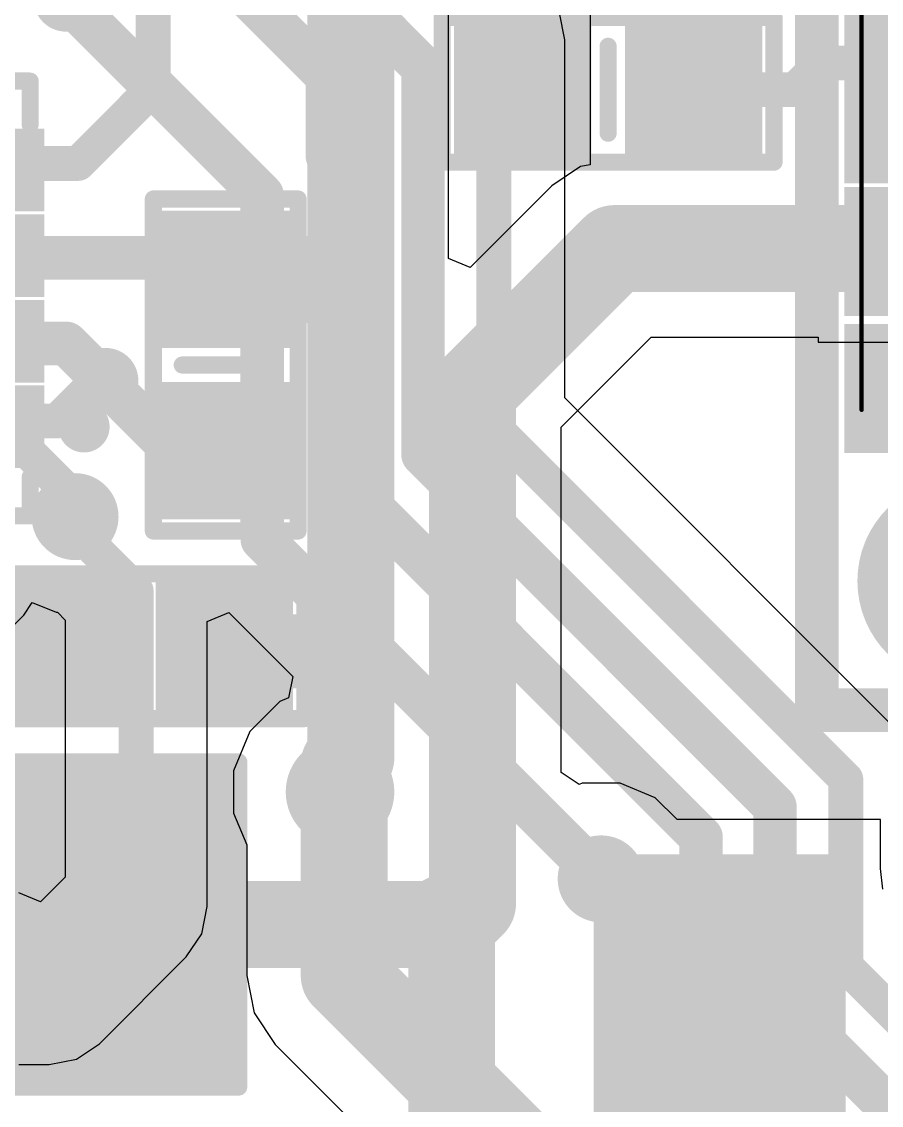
# Model space of a CAD drawing. Header units: millimetres. Extents: x -0.01 to 1.06, y -0.37 to 1.79.
# Drawn here: x 0.538 to 0.7359, y 0.7357 to 0.985 of the extents above; entities that cross this region are included whole.
import ezdxf

# ---------------------------------------------------------------- set-up
doc = ezdxf.new("R2010")
doc.units = ezdxf.units.MM
doc.header["$MEASUREMENT"] = 0
for name, color, linetype in [('BottomLayer', 5, 'Continuous'), ('BottomSolder', 6, 'Continuous'), ('Mechanical1', 6, 'Continuous'), ('MultiLayer', 9, 'Continuous'), ('TopLayer', 1, 'Continuous'), ('TopOverlay', 2, 'Continuous'), ('TopPaste', 8, 'Continuous'), ('TopSolder', 216, 'Continuous'), ('ViaHoleLayer', 16, 'Continuous')]:
    doc.layers.add(name, color=color, linetype=linetype)

# ---------------------------------------------------------------- blocks, each defined once
blk = doc.blocks.new('LGA_12_10')
at = {"layer": 'TopLayer'}
for points in [[(-0.03504, 0.0442896), (-0.024016, 0.0442896), (-0.024016, 0.0246046), (-0.03504, 0.0246046)], [(-0.015355, 0.0442896), (-0.004331, 0.0442896), (-0.004331, 0.0246046), (-0.015355, 0.0246046)], [(0.004331, 0.0442896), (0.015355, 0.0442896), (0.015355, 0.0246046), (0.004331, 0.0246046)], [(0.024016, 0.0442896), (0.03504, 0.0442896), (0.03504, 0.0246046), (0.024016, 0.0246046)], [(-0.0442925, 0.015355), (-0.0246075, 0.015355), (-0.0246075, 0.004331), (-0.0442925, 0.004331)], [(0.0246075, 0.015355), (0.0442925, 0.015355), (0.0442925, 0.004331), (0.0246075, 0.004331)], [(-0.0442925, -0.004331), (-0.0246075, -0.004331), (-0.0246075, -0.015355), (-0.0442925, -0.015355)], [(0.0246075, -0.004331), (0.0442925, -0.004331), (0.0442925, -0.015355), (0.0246075, -0.015355)], [(-0.03504, -0.0246046), (-0.024016, -0.0246046), (-0.024016, -0.0442896), (-0.03504, -0.0442896)], [(-0.015355, -0.0246046), (-0.004331, -0.0246046), (-0.004331, -0.0442896), (-0.015355, -0.0442896)], [(0.004331, -0.0246046), (0.015355, -0.0246046), (0.015355, -0.0442896), (0.004331, -0.0442896)], [(0.024016, -0.0246046), (0.03504, -0.0246046), (0.03504, -0.0442896), (0.024016, -0.0442896)]]:
    blk.add_hatch(color=1, dxfattribs=at).paths.add_polyline_path(points)
at = {"layer": 'TopPaste'}
for points in [[(-0.03504, 0.0442896), (-0.024016, 0.0442896), (-0.024016, 0.0246046), (-0.03504, 0.0246046)], [(-0.015355, 0.0442896), (-0.004331, 0.0442896), (-0.004331, 0.0246046), (-0.015355, 0.0246046)], [(0.004331, 0.0442896), (0.015355, 0.0442896), (0.015355, 0.0246046), (0.004331, 0.0246046)], [(0.024016, 0.0442896), (0.03504, 0.0442896), (0.03504, 0.0246046), (0.024016, 0.0246046)], [(-0.0442925, 0.015355), (-0.0246075, 0.015355), (-0.0246075, 0.004331), (-0.0442925, 0.004331)], [(0.0246075, 0.015355), (0.0442925, 0.015355), (0.0442925, 0.004331), (0.0246075, 0.004331)], [(-0.0442925, -0.004331), (-0.0246075, -0.004331), (-0.0246075, -0.015355), (-0.0442925, -0.015355)], [(0.0246075, -0.004331), (0.0442925, -0.004331), (0.0442925, -0.015355), (0.0246075, -0.015355)], [(-0.03504, -0.0246046), (-0.024016, -0.0246046), (-0.024016, -0.0442896), (-0.03504, -0.0442896)], [(-0.015355, -0.0246046), (-0.004331, -0.0246046), (-0.004331, -0.0442896), (-0.015355, -0.0442896)], [(0.004331, -0.0246046), (0.015355, -0.0246046), (0.015355, -0.0442896), (0.004331, -0.0442896)], [(0.024016, -0.0246046), (0.03504, -0.0246046), (0.03504, -0.0442896), (0.024016, -0.0442896)]]:
    blk.add_hatch(color=8, dxfattribs=at).paths.add_polyline_path(points)
at = {"layer": 'TopSolder'}
for points in [[(-0.03904, 0.0482896), (-0.020016, 0.0482896), (-0.020016, 0.0206046), (-0.03904, 0.0206046)], [(-0.019355, 0.0482896), (-0.000331, 0.0482896), (-0.000331, 0.0206046), (-0.019355, 0.0206046)], [(0.000331, 0.0482896), (0.019355, 0.0482896), (0.019355, 0.0206046), (0.000331, 0.0206046)], [(0.020016, 0.0482896), (0.03904, 0.0482896), (0.03904, 0.0206046), (0.020016, 0.0206046)], [(-0.0482925, 0.019355), (-0.0206075, 0.019355), (-0.0206075, 0.000331), (-0.0482925, 0.000331)], [(0.0206075, 0.019355), (0.0482925, 0.019355), (0.0482925, 0.000331), (0.0206075, 0.000331)], [(-0.0482925, -0.000331), (-0.0206075, -0.000331), (-0.0206075, -0.019355), (-0.0482925, -0.019355)], [(0.0206075, -0.000331), (0.0482925, -0.000331), (0.0482925, -0.019355), (0.0206075, -0.019355)], [(-0.03904, -0.0206046), (-0.020016, -0.0206046), (-0.020016, -0.0482896), (-0.03904, -0.0482896)], [(-0.019355, -0.0206046), (-0.000331, -0.0206046), (-0.000331, -0.0482896), (-0.019355, -0.0482896)], [(0.000331, -0.0206046), (0.019355, -0.0206046), (0.019355, -0.0482896), (0.000331, -0.0482896)], [(0.020016, -0.0206046), (0.03904, -0.0206046), (0.03904, -0.0482896), (0.020016, -0.0482896)]]:
    blk.add_hatch(color=216, dxfattribs=at).paths.add_polyline_path(points)
at = {"layer": 'TopOverlay', "const_width": 0.003937}
for points in [[(-0.0499999, 0.045), (-0.05, 0.02)], [(-0.0499999, 0.045), (-0.04, 0.045)], [(0.04, 0.045), (0.0499999, 0.045)], [(0.0499999, 0.045), (0.05, 0.02)], [(-0.05, -0.02), (-0.0499999, -0.045)], [(0.05, -0.02), (0.0499999, -0.045)], [(-0.0499999, -0.045), (-0.0411069, -0.045)], [(0.04, -0.045), (0.0499999, -0.045)]]:
    blk.add_lwpolyline(points, dxfattribs=at)
at = {"layer": 'TopOverlay'}
for points, const_width in [([(-0.0509841, 0.045, 1), (-0.0490157, 0.045, 1)], 0.0019685), ([(-0.0509841, 0.045, 1), (-0.0490157, 0.045, 1)], 0.0019685), ([(-0.0409842, 0.045, 1), (-0.0390158, 0.045, 1)], 0.0019685), ([(0.0390158, 0.045, 1), (0.0409842, 0.045, 1)], 0.0019685), ([(0.0490157, 0.045, 1), (0.0509841, 0.045, 1)], 0.0019685), ([(0.0490157, 0.045, 1), (0.0509841, 0.045, 1)], 0.0019685), ([(-0.0509842, 0.02, 1), (-0.0490158, 0.02, 1)], 0.0019685), ([(0.0490158, 0.02, 1), (0.0509842, 0.02, 1)], 0.0019685), ([(-0.0509842, -0.02, 1), (-0.0490158, -0.02, 1)], 0.0019685), ([(0.0490158, -0.02, 1), (0.0509842, -0.02, 1)], 0.0019685), ([(-0.0509841, -0.045, 1), (-0.0490157, -0.045, 1)], 0.0019685), ([(-0.0509841, -0.045, 1), (-0.0490157, -0.045, 1)], 0.0019685), ([(-0.0420911, -0.045, 1), (-0.0401227, -0.045, 1)], 0.0019685), ([(0.0390158, -0.045, 1), (0.0409842, -0.045, 1)], 0.0019685), ([(0.0490157, -0.045, 1), (0.0509841, -0.045, 1)], 0.0019685), ([(0.0490157, -0.045, 1), (0.0509841, -0.045, 1)], 0.0019685), ([(-0.0265801, -0.05738, 1), (-0.0324801, -0.05738, 1)], 0.005906), ([(-0.0339566, -0.05738, 1), (-0.0310036, -0.05738, 1)], 0.002953), ([(-0.0280566, -0.05738, 1), (-0.0251036, -0.05738, 1)], 0.002953)]:
    blk.add_lwpolyline(points, format="xyb", close=True, dxfattribs=dict(at, const_width=const_width))
blk = doc.blocks.new('RES_0402_11')
at = {"layer": 'TopLayer'}
for points in [[(-0.031496, -0.0118109), (-0.031496, 0.0118111), (-0.007874, 0.0118111), (-0.007874, -0.0118109)], [(0.0078741, -0.0118109), (0.0078741, 0.0118111), (0.0314961, 0.0118111), (0.0314961, -0.0118109)]]:
    blk.add_hatch(color=1, dxfattribs=at).paths.add_polyline_path(points)
at = {"layer": 'TopPaste'}
for points in [[(-0.031496, -0.0118109), (-0.031496, 0.0118111), (-0.007874, 0.0118111), (-0.007874, -0.0118109)], [(0.0078741, -0.0118109), (0.0078741, 0.0118111), (0.0314961, 0.0118111), (0.0314961, -0.0118109)]]:
    blk.add_hatch(color=8, dxfattribs=at).paths.add_polyline_path(points)
at = {"layer": 'TopSolder'}
for points in [[(-0.035496, -0.0158109), (-0.035496, 0.0158111), (-0.003874, 0.0158111), (-0.003874, -0.0158109)], [(0.0038741, -0.0158109), (0.0038741, 0.0158111), (0.0354961, 0.0158111), (0.0354961, -0.0158109)]]:
    blk.add_hatch(color=216, dxfattribs=at).paths.add_polyline_path(points)
at = {"layer": 'TopOverlay', "const_width": 0.003937}
for points in [[(-0.038189, 0.0166535), (0.038189, 0.0166535)], [(-0.038189, 0.0166535), (-0.038189, -0.0166535)], [(0.038189, 0.0166535), (0.038189, -0.0166535)], [(0, 0.01), (0, -0.01)], [(-0.038189, -0.0166535), (0.038189, -0.0166535)]]:
    blk.add_lwpolyline(points, dxfattribs=at)
at = {"layer": 'TopOverlay', "const_width": 0.0019685}
for points in [[(-0.0391732, 0.0166535, 1), (-0.0372048, 0.0166535, 1)], [(-0.0391732, 0.0166535, 1), (-0.0372048, 0.0166535, 1)], [(0.0372048, 0.0166535, 1), (0.0391732, 0.0166535, 1)], [(0.0372048, 0.0166535, 1), (0.0391732, 0.0166535, 1)], [(-0.0009842, 0.01, 1), (0.0009842, 0.01, 1)], [(-0.0009842, -0.01, 1), (0.0009842, -0.01, 1)], [(-0.0391732, -0.0166535, 1), (-0.0372048, -0.0166535, 1)], [(-0.0391732, -0.0166535, 1), (-0.0372048, -0.0166535, 1)], [(0.0372048, -0.0166535, 1), (0.0391732, -0.0166535, 1)], [(0.0372048, -0.0166535, 1), (0.0391732, -0.0166535, 1)]]:
    blk.add_lwpolyline(points, format="xyb", close=True, dxfattribs=at)
blk = doc.blocks.new('RES_0402_12')
at = {"layer": 'TopLayer'}
for points in [[(-0.031496, -0.0118109), (-0.031496, 0.0118111), (-0.007874, 0.0118111), (-0.007874, -0.0118109)], [(0.0078741, -0.0118109), (0.0078741, 0.0118111), (0.0314961, 0.0118111), (0.0314961, -0.0118109)]]:
    blk.add_hatch(color=1, dxfattribs=at).paths.add_polyline_path(points)
at = {"layer": 'TopPaste'}
for points in [[(-0.031496, -0.0118109), (-0.031496, 0.0118111), (-0.007874, 0.0118111), (-0.007874, -0.0118109)], [(0.0078741, -0.0118109), (0.0078741, 0.0118111), (0.0314961, 0.0118111), (0.0314961, -0.0118109)]]:
    blk.add_hatch(color=8, dxfattribs=at).paths.add_polyline_path(points)
at = {"layer": 'TopSolder'}
for points in [[(-0.035496, -0.0158109), (-0.035496, 0.0158111), (-0.003874, 0.0158111), (-0.003874, -0.0158109)], [(0.0038741, -0.0158109), (0.0038741, 0.0158111), (0.0354961, 0.0158111), (0.0354961, -0.0158109)]]:
    blk.add_hatch(color=216, dxfattribs=at).paths.add_polyline_path(points)
at = {"layer": 'TopOverlay', "const_width": 0.003937}
for points in [[(-0.038189, -0.0166535), (-0.038189, 0.0166535)], [(-0.038189, 0.0166535), (0.038189, 0.0166535)], [(0.038189, -0.0166535), (0.038189, 0.0166535)], [(0, -0.01), (0, 0.01)], [(-0.038189, -0.0166535), (0.038189, -0.0166535)]]:
    blk.add_lwpolyline(points, dxfattribs=at)
at = {"layer": 'TopOverlay', "const_width": 0.0019685}
for points in [[(-0.0391732, 0.0166535, 1), (-0.0372048, 0.0166535, 1)], [(-0.0391732, 0.0166535, 1), (-0.0372048, 0.0166535, 1)], [(0.0372048, 0.0166535, 1), (0.0391732, 0.0166535, 1)], [(0.0372048, 0.0166535, 1), (0.0391732, 0.0166535, 1)], [(-0.0009842, 0.01, 1), (0.0009842, 0.01, 1)], [(-0.0009842, -0.01, 1), (0.0009842, -0.01, 1)], [(-0.0391732, -0.0166535, 1), (-0.0372048, -0.0166535, 1)], [(-0.0391732, -0.0166535, 1), (-0.0372048, -0.0166535, 1)], [(0.0372048, -0.0166535, 1), (0.0391732, -0.0166535, 1)], [(0.0372048, -0.0166535, 1), (0.0391732, -0.0166535, 1)]]:
    blk.add_lwpolyline(points, format="xyb", close=True, dxfattribs=at)
blk = doc.blocks.new('RES_1206_19')
at = {"layer": 'TopLayer'}
for points in [[(-0.08464555, -0.03346455), (-0.08464555, 0.03346455), (-0.04133845, 0.03346455), (-0.04133845, -0.03346455)], [(0.04133845, -0.03346455), (0.04133845, 0.03346455), (0.08464555, 0.03346455), (0.08464555, -0.03346455)]]:
    blk.add_hatch(color=1, dxfattribs=at).paths.add_polyline_path(points)
at = {"layer": 'TopPaste'}
for points in [[(-0.08464555, -0.03346455), (-0.08464555, 0.03346455), (-0.04133845, 0.03346455), (-0.04133845, -0.03346455)], [(0.04133845, -0.03346455), (0.04133845, 0.03346455), (0.08464555, 0.03346455), (0.08464555, -0.03346455)]]:
    blk.add_hatch(color=8, dxfattribs=at).paths.add_polyline_path(points)
at = {"layer": 'TopSolder'}
for points in [[(-0.08864555, -0.03746455), (-0.08864555, 0.03746455), (-0.03733845, 0.03746455), (-0.03733845, -0.03746455)], [(0.03733845, -0.03746455), (0.03733845, 0.03746455), (0.08864555, 0.03746455), (0.08864555, -0.03746455)]]:
    blk.add_hatch(color=216, dxfattribs=at).paths.add_polyline_path(points)
at = {"layer": 'TopOverlay', "const_width": 0.003937}
for points in [[(-0.09, 0.0374016), (-0.0900001, -0.0374015)], [(0.09, 0.0374016), (-0.09, 0.0374016)], [(0.0900001, -0.0374015), (0.09, 0.0374016)], [(0, 0.0196851), (0, -0.019685)], [(0.0900001, -0.0374015), (-0.0900001, -0.0374015)]]:
    blk.add_lwpolyline(points, dxfattribs=at)
at = {"layer": 'TopOverlay', "const_width": 0.0019685}
for points in [[(-0.0909842, 0.0374016, 1), (-0.0890158, 0.0374016, 1)], [(-0.0909842, 0.0374016, 1), (-0.0890158, 0.0374016, 1)], [(0.0890158, 0.0374016, 1), (0.0909842, 0.0374016, 1)], [(0.0890158, 0.0374016, 1), (0.0909842, 0.0374016, 1)], [(-0.0009842, 0.0196851, 1), (0.0009842, 0.0196851, 1)], [(-0.0009842, -0.019685, 1), (0.0009842, -0.019685, 1)], [(-0.0909843, -0.0374015, 1), (-0.0890159, -0.0374015, 1)], [(-0.0909843, -0.0374015, 1), (-0.0890159, -0.0374015, 1)], [(0.0890159, -0.0374015, 1), (0.0909843, -0.0374015, 1)], [(0.0890159, -0.0374015, 1), (0.0909843, -0.0374015, 1)]]:
    blk.add_lwpolyline(points, format="xyb", close=True, dxfattribs=at)
blk = doc.blocks.new('CHAVE_TACT_SMD___1_33')
at = {"layer": 'TopLayer'}
for points in [[(-0.2047244, -0.025), (-0.2047244, 0.025), (-0.1220472, 0.025), (-0.1220472, -0.025)], [(0.1220473, -0.025), (0.1220473, 0.025), (0.2047245, 0.025), (0.2047245, -0.025)]]:
    blk.add_hatch(color=1, dxfattribs=at).paths.add_polyline_path(points)
at = {"layer": 'TopPaste'}
for points in [[(-0.2047244, -0.025), (-0.2047244, 0.025), (-0.1220472, 0.025), (-0.1220472, -0.025)], [(0.1220473, -0.025), (0.1220473, 0.025), (0.2047245, 0.025), (0.2047245, -0.025)]]:
    blk.add_hatch(color=8, dxfattribs=at).paths.add_polyline_path(points)
at = {"layer": 'TopSolder'}
for points in [[(-0.2087244, -0.029), (-0.2087244, 0.029), (-0.1180472, 0.029), (-0.1180472, -0.029)], [(0.1180473, -0.029), (0.1180473, 0.029), (0.2087245, 0.029), (0.2087245, -0.029)]]:
    blk.add_hatch(color=216, dxfattribs=at).paths.add_polyline_path(points)
at = {"layer": 'TopOverlay', "const_width": 0.007874}
for points in [[(-0.1122047, 0.0748031), (0.1122048, 0.0748031)], [(-0.1122047, 0.0748031), (-0.1122047, -0.0708661)], [(0.1122048, 0.0748031), (0.1122048, -0.0708661)], [(-0.1122047, -0.0708661), (0.1122048, -0.0708661)]]:
    blk.add_lwpolyline(points, dxfattribs=at)
at = {"layer": 'TopOverlay', "const_width": 0.003937}
for points in [[(-0.1141732, 0.0748031, 1), (-0.1102362, 0.0748031, 1)], [(-0.1141732, 0.0748031, 1), (-0.1102362, 0.0748031, 1)], [(0.1102363, 0.0748031, 1), (0.1141733, 0.0748031, 1)], [(0.1102363, 0.0748031, 1), (0.1141733, 0.0748031, 1)], [(-0.1141732, -0.0708661, 1), (-0.1102362, -0.0708661, 1)], [(-0.1141732, -0.0708661, 1), (-0.1102362, -0.0708661, 1)], [(0.1102363, -0.0708661, 1), (0.1141733, -0.0708661, 1)], [(0.1102363, -0.0708661, 1), (0.1141733, -0.0708661, 1)]]:
    blk.add_lwpolyline(points, format="xyb", close=True, dxfattribs=at)
blk = doc.blocks.new('RES_0402_41')
at = {"layer": 'TopLayer'}
for points in [[(-0.031496, -0.0118109), (-0.031496, 0.0118111), (-0.007874, 0.0118111), (-0.007874, -0.0118109)], [(0.0078741, -0.011811), (0.0078741, 0.011811), (0.0314961, 0.011811), (0.0314961, -0.011811)]]:
    blk.add_hatch(color=1, dxfattribs=at).paths.add_polyline_path(points)
at = {"layer": 'TopPaste'}
for points in [[(-0.031496, -0.0118109), (-0.031496, 0.0118111), (-0.007874, 0.0118111), (-0.007874, -0.0118109)], [(0.0078741, -0.011811), (0.0078741, 0.011811), (0.0314961, 0.011811), (0.0314961, -0.011811)]]:
    blk.add_hatch(color=8, dxfattribs=at).paths.add_polyline_path(points)
at = {"layer": 'TopSolder'}
for points in [[(-0.035496, -0.0158109), (-0.035496, 0.0158111), (-0.003874, 0.0158111), (-0.003874, -0.0158109)], [(0.0038741, -0.015811), (0.0038741, 0.015811), (0.0354961, 0.015811), (0.0354961, -0.015811)]]:
    blk.add_hatch(color=216, dxfattribs=at).paths.add_polyline_path(points)
at = {"layer": 'TopOverlay', "const_width": 0.003937}
for points in [[(-0.038189, -0.0166535), (-0.038189, 0.0166535)], [(-0.038189, 0.0166535), (0.038189, 0.0166535)], [(0.038189, -0.0166535), (0.038189, 0.0166535)], [(0, -0.0099999), (0, 0.01)], [(-0.038189, -0.0166535), (0.038189, -0.0166535)]]:
    blk.add_lwpolyline(points, dxfattribs=at)
at = {"layer": 'TopOverlay', "const_width": 0.0019685}
for points in [[(-0.0391732, 0.0166535, 1), (-0.0372048, 0.0166535, 1)], [(-0.0391732, 0.0166535, 1), (-0.0372048, 0.0166535, 1)], [(0.0372048, 0.0166535, 1), (0.0391732, 0.0166535, 1)], [(0.0372048, 0.0166535, 1), (0.0391732, 0.0166535, 1)], [(-0.0009842, 0.01, 1), (0.0009842, 0.01, 1)], [(-0.0009842, -0.0099999, 1), (0.0009842, -0.0099999, 1)], [(-0.0391732, -0.0166535, 1), (-0.0372048, -0.0166535, 1)], [(-0.0391732, -0.0166535, 1), (-0.0372048, -0.0166535, 1)], [(0.0372048, -0.0166535, 1), (0.0391732, -0.0166535, 1)], [(0.0372048, -0.0166535, 1), (0.0391732, -0.0166535, 1)]]:
    blk.add_lwpolyline(points, format="xyb", close=True, dxfattribs=at)
blk = doc.blocks.new('_________C_45')
at = {"layer": 'BottomLayer'}
h = blk.add_hatch(color=5, dxfattribs=at)
edge = h.paths.add_edge_path()
edge.add_arc((-0.1702752, 0.0438112), 0.019685, 180, 360)
edge.add_line((-0.1505902, 0.0438112), (-0.1505902, 0.0949924))
edge.add_arc((-0.1702752, 0.0949924), 0.019685, 0, 180)
edge.add_line((-0.1899602, 0.0949924), (-0.1899602, 0.0438112))
at = {"layer": 'BottomSolder'}
h = blk.add_hatch(color=6, dxfattribs=at)
edge = h.paths.add_edge_path()
edge.add_arc((-0.1702752, 0.0438112), 0.023685, 180, 360)
edge.add_line((-0.1465902, 0.0438112), (-0.1465902, 0.0949924))
edge.add_arc((-0.1702752, 0.0949924), 0.023685, 0, 180)
edge.add_line((-0.1939602, 0.0949924), (-0.1939602, 0.0438112))
at = {"layer": 'MultiLayer'}
h = blk.add_hatch(color=9, dxfattribs=at)
edge = h.paths.add_edge_path()
edge.add_arc((-0.1702752, 0.0438112), 0.019685, 180, 360)
edge.add_line((-0.1505902, 0.0438112), (-0.1505902, 0.0949924))
edge.add_arc((-0.1702752, 0.0949924), 0.019685, 0, 180)
edge.add_line((-0.1899602, 0.0949924), (-0.1899602, 0.0438112))
at = {"layer": 'TopLayer'}
for points in [[(-0.1368096, 0.1177167), (-0.1249986, 0.1177167), (-0.1249986, 0.0881887), (-0.1368096, 0.0881887)], [(-0.1269671, 0.1177167), (-0.1151561, 0.1177167), (-0.1151561, 0.0881887), (-0.1269671, 0.0881887)], [(-0.1053134, 0.1177168), (-0.0935024, 0.1177168), (-0.0935024, 0.0881888), (-0.1053134, 0.0881888)], [(-0.0954709, 0.1177168), (-0.0836599, 0.1177168), (-0.0836599, 0.0881888), (-0.0954709, 0.0881888)], [(-0.0748016, 0.1177168), (-0.0629906, 0.1177168), (-0.0629906, 0.0881888), (-0.0748016, 0.0881888)], [(-0.0551167, 0.1177167), (-0.0433057, 0.1177167), (-0.0433057, 0.0881887), (-0.0551167, 0.0881887)]]:
    blk.add_hatch(color=1, dxfattribs=at).paths.add_polyline_path(points)
h = blk.add_hatch(color=1, dxfattribs=at)
edge = h.paths.add_edge_path()
edge.add_arc((-0.1702752, 0.0438112), 0.019685, 180, 360)
edge.add_line((-0.1505902, 0.0438112), (-0.1505902, 0.0949924))
edge.add_arc((-0.1702752, 0.0949924), 0.019685, 0, 180)
edge.add_line((-0.1899602, 0.0949924), (-0.1899602, 0.0438112))
at = {"layer": 'TopPaste'}
for points in [[(-0.1368096, 0.1177167), (-0.1249986, 0.1177167), (-0.1249986, 0.0881887), (-0.1368096, 0.0881887)], [(-0.1269671, 0.1177167), (-0.1151561, 0.1177167), (-0.1151561, 0.0881887), (-0.1269671, 0.0881887)], [(-0.1053134, 0.1177168), (-0.0935024, 0.1177168), (-0.0935024, 0.0881888), (-0.1053134, 0.0881888)], [(-0.0954709, 0.1177168), (-0.0836599, 0.1177168), (-0.0836599, 0.0881888), (-0.0954709, 0.0881888)], [(-0.0748016, 0.1177168), (-0.0629906, 0.1177168), (-0.0629906, 0.0881888), (-0.0748016, 0.0881888)], [(-0.0551167, 0.1177167), (-0.0433057, 0.1177167), (-0.0433057, 0.0881887), (-0.0551167, 0.0881887)]]:
    blk.add_hatch(color=8, dxfattribs=at).paths.add_polyline_path(points)
at = {"layer": 'TopSolder'}
for points in [[(-0.1408096, 0.1217167), (-0.1209986, 0.1217167), (-0.1209986, 0.0841887), (-0.1408096, 0.0841887)], [(-0.1309671, 0.1217167), (-0.1111561, 0.1217167), (-0.1111561, 0.0841887), (-0.1309671, 0.0841887)], [(-0.1093134, 0.1217168), (-0.0895024, 0.1217168), (-0.0895024, 0.0841888), (-0.1093134, 0.0841888)], [(-0.0994709, 0.1217168), (-0.0796599, 0.1217168), (-0.0796599, 0.0841888), (-0.0994709, 0.0841888)], [(-0.0788016, 0.1217168), (-0.0589906, 0.1217168), (-0.0589906, 0.0841888), (-0.0788016, 0.0841888)], [(-0.0591167, 0.1217167), (-0.0393057, 0.1217167), (-0.0393057, 0.0841887), (-0.0591167, 0.0841887)]]:
    blk.add_hatch(color=216, dxfattribs=at).paths.add_polyline_path(points)
h = blk.add_hatch(color=216, dxfattribs=at)
edge = h.paths.add_edge_path()
edge.add_arc((-0.1702752, 0.0438112), 0.023685, 180, 360)
edge.add_line((-0.1465902, 0.0438112), (-0.1465902, 0.0949924))
edge.add_arc((-0.1702752, 0.0949924), 0.023685, 0, 180)
edge.add_line((-0.1939602, 0.0949924), (-0.1939602, 0.0438112))
at = {"layer": 'Mechanical1', "const_width": 0.001}
blk.add_lwpolyline([(-0.130904, 0.1177172), (-0.009841, 0.1177172)], dxfattribs=at)
at = {"layer": 'Mechanical1', "const_width": 0.0005}
blk.add_lwpolyline([(-0.131154, 0.1177172, 1), (-0.130654, 0.1177172, 1)], format="xyb", close=True, dxfattribs=at)
at = {"layer": 'TopOverlay', "const_width": 0.01}
for points in [[(-0.2, 0.128), (-0.2, -0.2049999)], [(-0.2, 0.128), (0.199, 0.128)]]:
    blk.add_lwpolyline(points, dxfattribs=at)
at = {"layer": 'TopOverlay', "const_width": 0.005}
blk.add_lwpolyline([(-0.2025, 0.128, 1), (-0.1975, 0.128, 1)], format="xyb", close=True, dxfattribs=at)
blk.add_lwpolyline([(-0.2025, 0.128, 1), (-0.1975, 0.128, 1)], format="xyb", close=True, dxfattribs=at)

msp = doc.modelspace()

# ---------------------------------------------------------------- hatches: boundary and pattern name
at = {"layer": 'BottomLayer'}
h = msp.add_hatch(color=5, dxfattribs=at)
edge = h.paths.add_edge_path()
edge.add_arc((0.5482632, 0.9901763), 0.0075, 0, 360)
h = msp.add_hatch(color=5, dxfattribs=at)
edge = h.paths.add_edge_path()
edge.add_arc((0.5573999, 0.9024108), 0.0075, 0, 360)
h = msp.add_hatch(color=5, dxfattribs=at)
edge = h.paths.add_edge_path()
edge.add_arc((0.5503395, 0.8711219), 0.01, 0, 360)
h = msp.add_hatch(color=5, dxfattribs=at)
edge = h.paths.add_edge_path()
edge.add_arc((0.611311, 0.8078108), 0.0125, 0, 360)
h = msp.add_hatch(color=5, dxfattribs=at)
edge = h.paths.add_edge_path()
edge.add_arc((0.6713999, 0.7877973), 0.01, 0, 360)
at = {"layer": 'TopLayer'}
h = msp.add_hatch(color=1, dxfattribs=at)
edge = h.paths.add_edge_path()
edge.add_arc((0.5482632, 0.9901763), 0.0075, 0, 360)
h = msp.add_hatch(color=1, dxfattribs=at)
edge = h.paths.add_edge_path()
edge.add_arc((0.5573999, 0.9024108), 0.0075, 0, 360)
h = msp.add_hatch(color=1, dxfattribs=at)
edge = h.paths.add_edge_path()
edge.add_arc((0.5503395, 0.8711219), 0.01, 0, 360)
h = msp.add_hatch(color=1, dxfattribs=at)
edge = h.paths.add_edge_path()
edge.add_arc((0.611311, 0.8078108), 0.0125, 0, 360)
h = msp.add_hatch(color=1, dxfattribs=at)
edge = h.paths.add_edge_path()
edge.add_arc((0.6713999, 0.7877973), 0.01, 0, 360)
at = {"layer": 'ViaHoleLayer'}
h = msp.add_hatch(color=16, dxfattribs=at)
edge = h.paths.add_edge_path()
edge.add_arc((0.5573999, 0.9024108), 0.005, 0, 360)
h = msp.add_hatch(color=16, dxfattribs=at)
edge = h.paths.add_edge_path()
edge.add_arc((0.5503395, 0.8711219), 0.006, 0, 360)
h = msp.add_hatch(color=16, dxfattribs=at)
edge = h.paths.add_edge_path()
edge.add_arc((0.611311, 0.8078108), 0.0075, 0, 360)
h = msp.add_hatch(color=16, dxfattribs=at)
edge = h.paths.add_edge_path()
edge.add_arc((0.6713999, 0.7877973), 0.006, 0, 360)

# ---------------------------------------------------------------- linework, layer by layer
at = {"layer": 'BottomLayer'}
for p, q in [((0.6630271, 0.9807661), (0.6617853, 0.987009)), ((0.6630271, 0.8984818), (0.6630271, 0.9807661)), ((0.739249, 0.8222599), (0.6630271, 0.8984818)), ((0.5385354, 0.8484755), (0.5404839, 0.8513916)), ((0.5404839, 0.8513916), (0.5459634, 0.8491219)), ((0.5284353, 0.8383754), (0.5385354, 0.8484755)), ((0.5459634, 0.8491219), (0.5462769, 0.8491219)), ((0.5462769, 0.8491219), (0.5480864, 0.8473124)), ((0.5807134, 0.8470137), (0.5857134, 0.8490848)), ((0.5857134, 0.8490848), (0.6004625, 0.8343357)), ((0.5480864, 0.8473124), (0.5480864, 0.7881681)), ((0.5807134, 0.7814108), (0.5807134, 0.8470137)), ((0.6004625, 0.8343357), (0.599487, 0.8294317)), ((0.5974329, 0.8285809), (0.5905409, 0.8216889)), ((0.599487, 0.8294317), (0.5974329, 0.8285809)), ((0.5905409, 0.8216889), (0.586811, 0.8126842)), ((0.586811, 0.8126842), (0.586811, 0.8029374)), ((0.586811, 0.8029374), (0.5898366, 0.795633)), ((0.5898366, 0.795633), (0.5898366, 0.7655431)), ((0.5480864, 0.7881681), (0.5423999, 0.7824816)), ((0.5423999, 0.7824816), (0.5373999, 0.7845527)), ((0.5794716, 0.7751679), (0.5807134, 0.7814108)), ((0.5759353, 0.7698754), (0.5794716, 0.7751679)), ((0.5559353, 0.7498754), (0.5759353, 0.7698754)), ((0.5898366, 0.7655431), (0.5915441, 0.7569591)), ((0.5915441, 0.7569591), (0.5964065, 0.749682)), ((0.5506428, 0.7463391), (0.5559353, 0.7498754)), ((0.5964065, 0.749682), (0.7095822, 0.6365063)), ((0.5443999, 0.7450973), (0.5506428, 0.7463391)), ((0.5373999, 0.7450973), (0.5443999, 0.7450973))]:
    msp.add_line(p, q, dxfattribs=at)
for points, const_width in [([(0.5679207, 1.0369316), (0.6303999, 0.9744524)], 0.01), ([(0.5503999, 1.0304108), (0.6083999, 0.9724108)], 0.01), ([(0.6023999, 1.0250798), (0.6467136, 0.9807661)], 0.008), ([(0.5482632, 0.9901763), (0.5933999, 0.9450396)], 0.01), ([(0.6467136, 0.8917245), (0.6467136, 0.9807661)], 0.008), ([(0.6083999, 0.9540812), (0.6083999, 0.9724108)], 0.01), ([(0.6303999, 0.8854108), (0.6303999, 0.9744524)], 0.01), ([(0.6083999, 0.9540812), (0.6103999, 0.9520812)], 0.01), ([(0.6103999, 0.8813692), (0.6103999, 0.9520812)], 0.01), ([(0.5933999, 0.8659109), (0.5933999, 0.9450396)], 0.01), ([(0.5462168, 0.8931219), (0.5555057, 0.9024108)], 0.008), ([(0.5555057, 0.9024108), (0.5573999, 0.9024108)], 0.008), ([(0.527, 0.878895), (0.5412269, 0.8931219)], 0.008), ([(0.5412269, 0.8931219), (0.5462168, 0.8931219)], 0.008), ([(0.6467136, 0.8917245), (0.7277136, 0.8107245)], 0.008), ([(0.6303999, 0.8854108), (0.7113999, 0.8044108)], 0.01), ([(0.6103999, 0.8813692), (0.6943999, 0.7973692)], 0.01), ([(0.5503395, 0.8681301), (0.5503395, 0.8711219)], 0.008), ([(0.5503395, 0.8681301), (0.5643999, 0.8540697)], 0.008), ([(0.5933999, 0.8659109), (0.6713999, 0.7879109)], 0.01), ([(0.5643999, 0.7814108), (0.5643999, 0.8540697)], 0.008), ([(0.611311, 0.8078108), (0.6122676, 0.8068542)], 0.02), ([(0.6122676, 0.7655431), (0.6122676, 0.8068542)], 0.02), ([(0.7277136, 0.7677245), (0.7277136, 0.8107245)], 0.008), ([(0.7113999, 0.7614108), (0.7113999, 0.8044108)], 0.01), ([(0.6943999, 0.7504108), (0.6943999, 0.7973692)], 0.01), ([(0.6713999, 0.7877973), (0.6713999, 0.7879109)], 0.01), ([(0.5443999, 0.7614108), (0.5643999, 0.7814108)], 0.008), ([(0.6122676, 0.7655431), (0.7254433, 0.6523674)], 0.02), ([(0.7277136, 0.7677245), (0.7630273, 0.7324108)], 0.008), ([(0.5013999, 0.7614108), (0.5443999, 0.7614108)], 0.008), ([(0.7113999, 0.7614108), (0.7623999, 0.7104108)], 0.01), ([(0.6943999, 0.7504108), (0.7643997, 0.680411)], 0.01)]:
    msp.add_lwpolyline(points, dxfattribs=dict(at, const_width=const_width))
for points, const_width in [([(0.6447136, 0.9807661, 1), (0.6487136, 0.9807661, 1)], 0.004), ([(0.6447136, 0.9807661, 1), (0.6487136, 0.9807661, 1)], 0.004), ([(0.6058999, 0.9724108, 1), (0.6108999, 0.9724108, 1)], 0.005), ([(0.6058999, 0.9724108, 1), (0.6108999, 0.9724108, 1)], 0.005), ([(0.6278999, 0.9744524, 1), (0.6328999, 0.9744524, 1)], 0.005), ([(0.6278999, 0.9744524, 1), (0.6328999, 0.9744524, 1)], 0.005), ([(0.6058999, 0.9540812, 1), (0.6108999, 0.9540812, 1)], 0.005), ([(0.6058999, 0.9540812, 1), (0.6108999, 0.9540812, 1)], 0.005), ([(0.6078999, 0.9520812, 1), (0.6128999, 0.9520812, 1)], 0.005), ([(0.6078999, 0.9520812, 1), (0.6128999, 0.9520812, 1)], 0.005), ([(0.5908999, 0.9450396, 1), (0.5958999, 0.9450396, 1)], 0.005), ([(0.5908999, 0.9450396, 1), (0.5958999, 0.9450396, 1)], 0.005), ([(0.5535057, 0.9024108, 1), (0.5575057, 0.9024108, 1)], 0.004), ([(0.5535057, 0.9024108, 1), (0.5575057, 0.9024108, 1)], 0.004), ([(0.5553999, 0.9024108, 1), (0.5593999, 0.9024108, 1)], 0.004), ([(0.5392269, 0.8931219, 1), (0.5432269, 0.8931219, 1)], 0.004), ([(0.5392269, 0.8931219, 1), (0.5432269, 0.8931219, 1)], 0.004), ([(0.5442168, 0.8931219, 1), (0.5482168, 0.8931219, 1)], 0.004), ([(0.5442168, 0.8931219, 1), (0.5482168, 0.8931219, 1)], 0.004), ([(0.6447136, 0.8917245, 1), (0.6487136, 0.8917245, 1)], 0.004), ([(0.6447136, 0.8917245, 1), (0.6487136, 0.8917245, 1)], 0.004), ([(0.6278999, 0.8854108, 1), (0.6328999, 0.8854108, 1)], 0.005), ([(0.6278999, 0.8854108, 1), (0.6328999, 0.8854108, 1)], 0.005), ([(0.6078999, 0.8813692, 1), (0.6128999, 0.8813692, 1)], 0.005), ([(0.6078999, 0.8813692, 1), (0.6128999, 0.8813692, 1)], 0.005), ([(0.5483395, 0.8711219, 1), (0.5523395, 0.8711219, 1)], 0.004), ([(0.5483395, 0.8681301, 1), (0.5523395, 0.8681301, 1)], 0.004), ([(0.5483395, 0.8681301, 1), (0.5523395, 0.8681301, 1)], 0.004), ([(0.5908999, 0.8659109, 1), (0.5958999, 0.8659109, 1)], 0.005), ([(0.5908999, 0.8659109, 1), (0.5958999, 0.8659109, 1)], 0.005), ([(0.5623999, 0.8540697, 1), (0.5663999, 0.8540697, 1)], 0.004), ([(0.5623999, 0.8540697, 1), (0.5663999, 0.8540697, 1)], 0.004), ([(0.606311, 0.8078108, 1), (0.616311, 0.8078108, 1)], 0.01), ([(0.6072676, 0.8068542, 1), (0.6172676, 0.8068542, 1)], 0.01), ([(0.6072676, 0.8068542, 1), (0.6172676, 0.8068542, 1)], 0.01), ([(0.7257136, 0.8107245, 1), (0.7297136, 0.8107245, 1)], 0.004), ([(0.7257136, 0.8107245, 1), (0.7297136, 0.8107245, 1)], 0.004), ([(0.7088999, 0.8044108, 1), (0.7138999, 0.8044108, 1)], 0.005), ([(0.7088999, 0.8044108, 1), (0.7138999, 0.8044108, 1)], 0.005), ([(0.6918999, 0.7973692, 1), (0.6968999, 0.7973692, 1)], 0.005), ([(0.6918999, 0.7973692, 1), (0.6968999, 0.7973692, 1)], 0.005), ([(0.6688999, 0.7879109, 1), (0.6738999, 0.7879109, 1)], 0.005), ([(0.6688999, 0.7879109, 1), (0.6738999, 0.7879109, 1)], 0.005), ([(0.6688999, 0.7877973, 1), (0.6738999, 0.7877973, 1)], 0.005), ([(0.5623999, 0.7814108, 1), (0.5663999, 0.7814108, 1)], 0.004), ([(0.5623999, 0.7814108, 1), (0.5663999, 0.7814108, 1)], 0.004), ([(0.6072676, 0.7655431, 1), (0.6172676, 0.7655431, 1)], 0.01), ([(0.6072676, 0.7655431, 1), (0.6172676, 0.7655431, 1)], 0.01), ([(0.7257136, 0.7677245, 1), (0.7297136, 0.7677245, 1)], 0.004), ([(0.7257136, 0.7677245, 1), (0.7297136, 0.7677245, 1)], 0.004), ([(0.5423999, 0.7614108, 1), (0.5463999, 0.7614108, 1)], 0.004), ([(0.5423999, 0.7614108, 1), (0.5463999, 0.7614108, 1)], 0.004), ([(0.7088999, 0.7614108, 1), (0.7138999, 0.7614108, 1)], 0.005), ([(0.7088999, 0.7614108, 1), (0.7138999, 0.7614108, 1)], 0.005), ([(0.6918999, 0.7504108, 1), (0.6968999, 0.7504108, 1)], 0.005), ([(0.6918999, 0.7504108, 1), (0.6968999, 0.7504108, 1)], 0.005)]:
    msp.add_lwpolyline(points, format="xyb", close=True, dxfattribs=dict(at, const_width=const_width))
at = {"layer": 'TopLayer'}
for p, q in [((0.6362419, 0.9304622), (0.6362419, 1.0128148)), ((0.6688741, 0.9931218), (0.6688741, 0.9520624)), ((0.66667, 0.951624), (0.6600544, 0.9472036)), ((0.6688741, 0.9520624), (0.66667, 0.951624)), ((0.6600544, 0.9472036), (0.6412419, 0.9283911)), ((0.6412419, 0.9283911), (0.6362419, 0.9304622)), ((0.6622028, 0.8916752), (0.6829202, 0.9123926)), ((0.6829202, 0.9123926), (0.7213307, 0.9123926)), ((0.7213307, 0.9123926), (0.7213307, 0.9112726)), ((0.7213307, 0.9112726), (0.7673224, 0.9112726)), ((0.6622028, 0.8123003), (0.6622028, 0.8916752)), ((0.6663602, 0.8095224), (0.6622028, 0.8123003)), ((0.6670238, 0.8097973), (0.6663602, 0.8095224)), ((0.675776, 0.8097973), (0.6670238, 0.8097973)), ((0.6838619, 0.806448), (0.675776, 0.8097973)), ((0.6888888, 0.8014211), (0.6838619, 0.806448)), ((0.735661, 0.8014211), (0.6888888, 0.8014211)), ((0.735661, 0.7902182), (0.735661, 0.8014211)), ((0.736189, 0.7854368), (0.735661, 0.7902182))]:
    msp.add_line(p, q, dxfattribs=at)
for points, const_width in [([(0.5682999, 0.9696107), (0.5682999, 1.0660108)], 0.008), ([(0.6138109, 0.9256809), (0.6138109, 1.0128148)], 0.02), ([(0.653315, 0.9693109), (0.653315, 0.9949958)], 0.008), ([(0.716, 0.9693108), (0.7221585, 0.9754693)], 0.008), ([(0.7221585, 0.9754693), (0.7441893, 0.9754693)], 0.008), ([(0.55104, 0.9523508), (0.5682999, 0.9696107)], 0.008), ([(0.6926851, 0.9693108), (0.716, 0.9693108)], 0.008), ([(0.5309591, 0.9523508), (0.55104, 0.9523508)], 0.008), ([(0.641811, 0.9001218), (0.6744736, 0.9327844)], 0.02), ([(0.6744736, 0.9327844), (0.7460947, 0.9327844)], 0.02), ([(0.5853999, 0.927092), (0.5853999, 0.9274108)], 0.02), ([(0.5299591, 0.9306418), (0.5800391, 0.9306418)], 0.01), ([(0.5800391, 0.9306418), (0.585, 0.9256809)], 0.01), ([(0.5853999, 0.927092), (0.586811, 0.9256809)], 0.02), ([(0.586811, 0.9256809), (0.6138109, 0.9256809)], 0.02), ([(0.613811, 0.8518219), (0.613811, 0.925681)], 0.02), ([(0.6138109, 0.9256809), (0.613811, 0.925681)], 0.01), ([(0.5299591, 0.9109558), (0.548355, 0.9109558)], 0.01), ([(0.548355, 0.9109558), (0.571, 0.8883108)], 0.01), ([(0.641811, 0.7821218), (0.641811, 0.9001218)], 0.02), ([(0.5337776, 0.8917828), (0.5480435, 0.8775169)], 0.008), ([(0.571, 0.8883108), (0.583, 0.8883108)], 0.01), ([(0.583, 0.8883108), (0.585, 0.8863108)], 0.01), ([(0.5480435, 0.8734179), (0.5480435, 0.8775169)], 0.008), ([(0.5480435, 0.8734179), (0.5503395, 0.8711219)], 0.008), ([(0.613811, 0.8157022), (0.613811, 0.8518219)], 0.02), ([(0.6056382, 0.8436491), (0.613811, 0.8518219)], 0.01), ([(0.5846851, 0.8413109), (0.5870233, 0.8436491)], 0.01), ([(0.5870233, 0.8436491), (0.6056382, 0.8436491)], 0.01), ([(0.5433149, 0.8393108), (0.545315, 0.8413109)], 0.01), ([(0.519, 0.8393108), (0.5433149, 0.8393108)], 0.01), ([(0.5880233, 0.8366491), (0.6066382, 0.8366491)], 0.01), ([(0.6122676, 0.8141588), (0.613811, 0.8157022)], 0.02), ([(0.6122676, 0.8087674), (0.6122676, 0.8141588)], 0.02), ([(0.611311, 0.8078108), (0.6122676, 0.8087674)], 0.02), ([(0.6713999, 0.7877973), (0.6733132, 0.785884)], 0.01), ([(0.637, 0.7773108), (0.641811, 0.7821218)], 0.02), ([(0.6733132, 0.785884), (0.6771981, 0.785884)], 0.01), ([(0.6771981, 0.785884), (0.698661, 0.7644211)], 0.01), ([(0.634, 0.7773108), (0.6355, 0.7788108)], 0.02), ([(0.560992, 0.7773108), (0.634, 0.7773108)], 0.02), ([(0.637, 0.6773108), (0.637, 0.7773108)], 0.02), ([(0.698661, 0.7480825), (0.698661, 0.7644211)], 0.01)]:
    msp.add_lwpolyline(points, dxfattribs=dict(at, const_width=const_width))
for points, const_width in [([(0.7201585, 0.9754693, 1), (0.7241585, 0.9754693, 1)], 0.004), ([(0.7201585, 0.9754693, 1), (0.7241585, 0.9754693, 1)], 0.004), ([(0.5662999, 0.9696107, 1), (0.5702999, 0.9696107, 1)], 0.004), ([(0.5662999, 0.9696107, 1), (0.5702999, 0.9696107, 1)], 0.004), ([(0.651315, 0.9693109, 1), (0.655315, 0.9693109, 1)], 0.004), ([(0.6906851, 0.9693108, 1), (0.6946851, 0.9693108, 1)], 0.004), ([(0.714, 0.9693108, 1), (0.718, 0.9693108, 1)], 0.004), ([(0.714, 0.9693108, 1), (0.718, 0.9693108, 1)], 0.004), ([(0.54904, 0.9523508, 1), (0.55304, 0.9523508, 1)], 0.004), ([(0.54904, 0.9523508, 1), (0.55304, 0.9523508, 1)], 0.004), ([(0.6694736, 0.9327844, 1), (0.6794736, 0.9327844, 1)], 0.01), ([(0.6694736, 0.9327844, 1), (0.6794736, 0.9327844, 1)], 0.01), ([(0.5803999, 0.9274108, 1), (0.5903999, 0.9274108, 1)], 0.01), ([(0.5775391, 0.9306418, 1), (0.5825391, 0.9306418, 1)], 0.005), ([(0.5775391, 0.9306418, 1), (0.5825391, 0.9306418, 1)], 0.005), ([(0.5803999, 0.927092, 1), (0.5903999, 0.927092, 1)], 0.01), ([(0.5803999, 0.927092, 1), (0.5903999, 0.927092, 1)], 0.01), ([(0.581811, 0.9256809, 1), (0.591811, 0.9256809, 1)], 0.01), ([(0.581811, 0.9256809, 1), (0.591811, 0.9256809, 1)], 0.01), ([(0.6088109, 0.9256809, 1), (0.6188109, 0.9256809, 1)], 0.01), ([(0.6088109, 0.9256809, 1), (0.6188109, 0.9256809, 1)], 0.01), ([(0.608811, 0.925681, 1), (0.618811, 0.925681, 1)], 0.01), ([(0.5825, 0.9256809, 1), (0.5875, 0.9256809, 1)], 0.005), ([(0.6113109, 0.9256809, 1), (0.6163109, 0.9256809, 1)], 0.005), ([(0.611311, 0.925681, 1), (0.616311, 0.925681, 1)], 0.005), ([(0.545855, 0.9109558, 1), (0.550855, 0.9109558, 1)], 0.005), ([(0.545855, 0.9109558, 1), (0.550855, 0.9109558, 1)], 0.005), ([(0.636811, 0.9001218, 1), (0.646811, 0.9001218, 1)], 0.01), ([(0.636811, 0.9001218, 1), (0.646811, 0.9001218, 1)], 0.01), ([(0.5685, 0.8883108, 1), (0.5735, 0.8883108, 1)], 0.005), ([(0.5685, 0.8883108, 1), (0.5735, 0.8883108, 1)], 0.005), ([(0.5805, 0.8883108, 1), (0.5855, 0.8883108, 1)], 0.005), ([(0.5805, 0.8883108, 1), (0.5855, 0.8883108, 1)], 0.005), ([(0.5825, 0.8863108, 1), (0.5875, 0.8863108, 1)], 0.005), ([(0.5460435, 0.8775169, 1), (0.5500435, 0.8775169, 1)], 0.004), ([(0.5460435, 0.8775169, 1), (0.5500435, 0.8775169, 1)], 0.004), ([(0.5460435, 0.8734179, 1), (0.5500435, 0.8734179, 1)], 0.004), ([(0.5460435, 0.8734179, 1), (0.5500435, 0.8734179, 1)], 0.004), ([(0.5483395, 0.8711219, 1), (0.5523395, 0.8711219, 1)], 0.004), ([(0.608811, 0.8518219, 1), (0.618811, 0.8518219, 1)], 0.01), ([(0.608811, 0.8518219, 1), (0.618811, 0.8518219, 1)], 0.01), ([(0.611311, 0.8518219, 1), (0.616311, 0.8518219, 1)], 0.005), ([(0.5845233, 0.8436491, 1), (0.5895233, 0.8436491, 1)], 0.005), ([(0.5845233, 0.8436491, 1), (0.5895233, 0.8436491, 1)], 0.005), ([(0.6031382, 0.8436491, 1), (0.6081382, 0.8436491, 1)], 0.005), ([(0.6031382, 0.8436491, 1), (0.6081382, 0.8436491, 1)], 0.005), ([(0.542815, 0.8413109, 1), (0.547815, 0.8413109, 1)], 0.005), ([(0.5821851, 0.8413109, 1), (0.5871851, 0.8413109, 1)], 0.005), ([(0.5408149, 0.8393108, 1), (0.5458149, 0.8393108, 1)], 0.005), ([(0.5408149, 0.8393108, 1), (0.5458149, 0.8393108, 1)], 0.005), ([(0.5855233, 0.8366491, 1), (0.5905233, 0.8366491, 1)], 0.005), ([(0.6041382, 0.8366491, 1), (0.6091382, 0.8366491, 1)], 0.005), ([(0.608811, 0.8157022, 1), (0.618811, 0.8157022, 1)], 0.01), ([(0.608811, 0.8157022, 1), (0.618811, 0.8157022, 1)], 0.01), ([(0.6072676, 0.8141588, 1), (0.6172676, 0.8141588, 1)], 0.01), ([(0.6072676, 0.8141588, 1), (0.6172676, 0.8141588, 1)], 0.01), ([(0.606311, 0.8078108, 1), (0.616311, 0.8078108, 1)], 0.01), ([(0.6072676, 0.8087674, 1), (0.6172676, 0.8087674, 1)], 0.01), ([(0.6072676, 0.8087674, 1), (0.6172676, 0.8087674, 1)], 0.01), ([(0.6688999, 0.7877973, 1), (0.6738999, 0.7877973, 1)], 0.005), ([(0.636811, 0.7821218, 1), (0.646811, 0.7821218, 1)], 0.01), ([(0.636811, 0.7821218, 1), (0.646811, 0.7821218, 1)], 0.01), ([(0.6708132, 0.785884, 1), (0.6758132, 0.785884, 1)], 0.005), ([(0.6708132, 0.785884, 1), (0.6758132, 0.785884, 1)], 0.005), ([(0.6746981, 0.785884, 1), (0.6796981, 0.785884, 1)], 0.005), ([(0.6746981, 0.785884, 1), (0.6796981, 0.785884, 1)], 0.005), ([(0.6305, 0.7788108, 1), (0.6405, 0.7788108, 1)], 0.01), ([(0.555992, 0.7773108, 1), (0.565992, 0.7773108, 1)], 0.01), ([(0.629, 0.7773108, 1), (0.639, 0.7773108, 1)], 0.01), ([(0.629, 0.7773108, 1), (0.639, 0.7773108, 1)], 0.01), ([(0.632, 0.7773108, 1), (0.642, 0.7773108, 1)], 0.01), ([(0.632, 0.7773108, 1), (0.642, 0.7773108, 1)], 0.01), ([(0.696161, 0.7644211, 1), (0.701161, 0.7644211, 1)], 0.005), ([(0.696161, 0.7644211, 1), (0.701161, 0.7644211, 1)], 0.005), ([(0.696161, 0.7480825, 1), (0.701161, 0.7480825, 1)], 0.005)]:
    msp.add_lwpolyline(points, format="xyb", close=True, dxfattribs=dict(at, const_width=const_width))

# ---------------------------------------------------------------- block references
for name, p, rotation in [('_________C_45', (0.8490475, 1.026586), 90), ('LGA_12_10', (0.495, 0.9213108), 90), ('RES_0402_11', (0.5850001, 0.9059958), 90), ('RES_1206_19', (0.498, 0.7773108), 180), ('CHAVE_TACT_SMD___1_33', (0.698661, 0.5846966), 90)]:
    msp.add_blockref(name, p, dxfattribs=dict(rotation=rotation))
for name, p in [('RES_0402_41', (0.673, 0.9693108)), ('RES_0402_12', (0.565, 0.8413108))]:
    msp.add_blockref(name, p)

doc.saveas('drawing.dxf')
